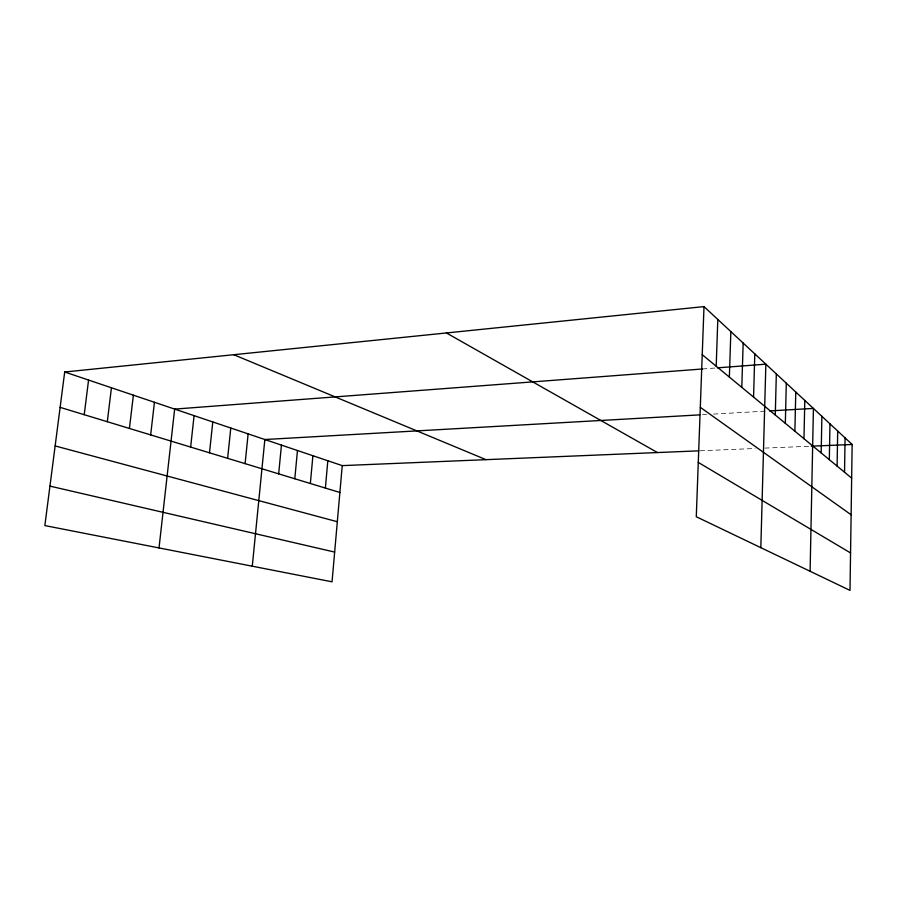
<?xml version="1.0" encoding="UTF-8"?>
<svg xmlns="http://www.w3.org/2000/svg" width="897" height="897" viewBox="0 0 897 897"><rect width="100%" height="100%" fill="white"/><g stroke="black" fill="none" stroke-linecap="round" stroke-linejoin="round"><path stroke-width="0.67" stroke-dasharray="4.49 3.36" d="M702.474 368.981L716.019 367.949M702.463 414.717L706.589 414.481M713.485 414.089L766.756 411.073M700.142 450.787L755.117 448.5M764.838 448.096L809.89 446.235"/><path stroke-width="1.35" d="M703.999 306.606L852.15 444.486L850.008 590.394L696.285 516.739L703.999 306.606L64.696 372.008L44.85 525.575L332.047 581.817L342.239 465.621L64.696 372.008M844.537 472.237L845.075 437.893M829.321 459.668L829.972 423.833M837.103 466.092L837.686 431.02M821.181 452.94L821.887 416.309M810.103 571.277L813.422 408.427L769.536 410.916M794.877 431.21L795.774 392.011M803.97 438.723L804.8 400.421M785.324 423.317L786.299 383.187M775.277 415.019L776.331 373.926M760.824 547.663L765.859 364.171L717.376 367.848M753.558 397.068L754.814 353.889M741.797 387.358L743.164 343.046M729.362 377.088L730.853 331.587M716.198 366.211L717.813 319.455M325.376 488.08L327.831 460.755M310.351 483.505L312.907 455.732M294.799 478.774L297.468 450.518M278.675 473.863L281.445 445.114M252.281 566.198L264.85 439.519L699.705 414.874M245.105 463.648L248.133 433.879M227.625 458.333L230.787 428.026M209.494 452.817L212.791 421.96M190.646 447.076L194.088 415.647M159.016 547.932L174.657 409.099L702.474 368.981M150.662 434.91L154.441 402.271M129.426 428.452L133.384 395.173M107.304 421.725L111.452 387.773M84.217 414.694L88.568 380.059M342.239 465.621L698.741 450.843M811.269 446.179L852.15 444.486M49.952 486.118L334.659 552.081M55.143 445.932L337.317 521.718M60.121 407.361L339.885 492.487M233.747 354.707L486.017 459.656M446.414 332.955L657.434 452.548M698.281 462.415L850.558 552.944M700.31 407.328L851.118 514.777M702.239 354.685L851.657 478.112"/></g></svg>
